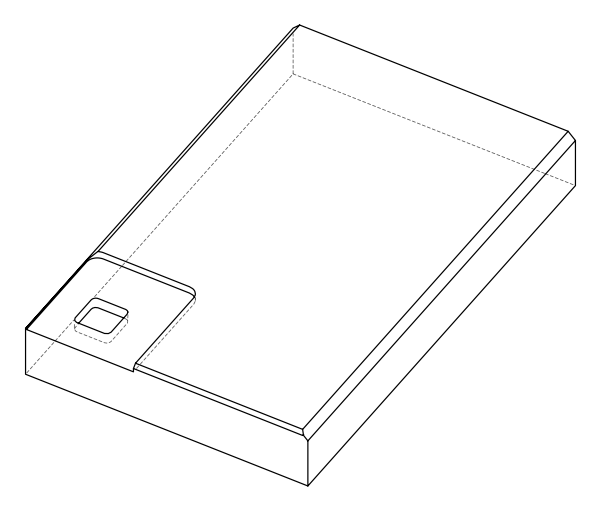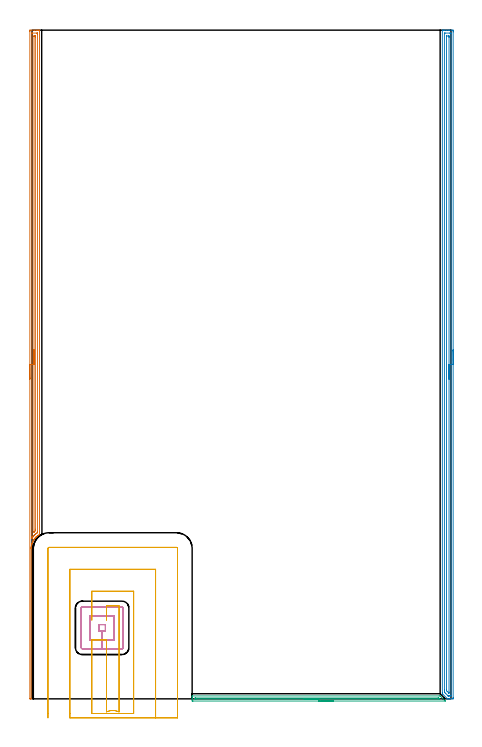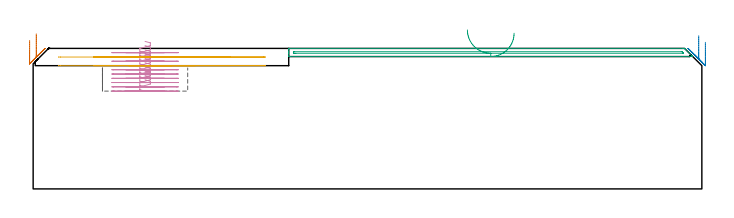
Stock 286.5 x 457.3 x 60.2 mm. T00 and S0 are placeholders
(PLAN: 5 operations, 2 tool changes, 32.9 min)
(1 AREA_MILL | FG_CHAMFER_SURFACE | UGT0205_001 | 9.38 min | 9960 mm3)
(2 AREA_MILL_1 | FG_CHAMFER_SURFACE_1 | UGT0205_001 | 11.16 min | 12522 mm3)
(3 AREA_MILL_2 | FG_CHAMFER_SURFACE_2 | UGT0205_001 | 2.89 min | 1059 mm3)
(4 MILL_RECTANGULAR_POCKET | POCKET_RECTANGULAR_STRAIGHT | UGT0201_126 | Follow Part, ap 2, ae 75% | 4.96 min | 24051 mm3)
(5 MILL_SLOT | SLOT_PARTIAL_RECTANGULAR | UGT0201_104 | Follow Part, ap 5, ae 75% | 4.51 min | 79425 mm3)
(TOOL UGT0205_001 | Chamfer Mill 20 x 3 x 45 deg. | D20 FL50 Z2)
(TOOL UGT0201_126 | Carbide End Mill 8.0 | D8 FL15 Z4)
(TOOL UGT0201_104 | End Mill 20 mm | D20 FL22 Z2)
(OP 1 AREA_MILL)
G17 G21 G94 G90
T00 M6
G54
G17 G0 G90 X-1.5 Y218.65 S1061 M3
G43 Z70.2 H0
Z63.6
G94 G1 Y218.688 Z62.728 F250.
Y218.802 Z61.864
Y218.991 Z61.012
Y219.253 Z60.18
Y219.587 Z59.374
Y219.99 Z58.6
Y220.458 Z57.864
Y220.99 Z57.172
Y221.579 Z56.529
Y222.222 Z55.94
Y222.914 Z55.409
Y223.65 Z54.94
Y224.424 Z54.537
Y225.23 Z54.203
Y226.062 Z53.941
Y226.914 Z53.752
Y227.778 Z53.638
Y228.65 Z53.6
Y456.396
X-1.499 Y456.67 Z53.601
X-1.493 Y457.283 Z53.604
X-1.491 Y457.293 Z53.606
X-0.88 Y457.3 Z54.216
X1.8 Z56.895
X3.222 Z58.318
X3.587 Z58.682
X4.317 Z59.417
X4.594 Z59.693
X5.032 Y457.293 Z60.124
X5.097 Y457.29 Z60.188
X5.1 Y457.117 Z60.2
Y112.404
X5.096 Y112.328 Z60.19
X5.059 Y112.299 Z60.154
X4.982 Y112.251 Z60.081
X4.628 Y112.044 Z59.728
X4.189 Y111.766 Z59.286
X4.034 Y111.659 Z59.129
X3.887 Y111.559 Z58.985
X3.587 Y111.322 Z58.684
X3.324 Y111.115 Z58.423
X3.3 Y111.096 Z58.399
X2.805 Y110.665 Z57.905
X2.756 Y110.616 Z57.855
X2.693 Y110.552 Z57.79
X2.631 Y110.49 Z57.729
X2.458 Y110.318 Z57.557
X2.414 Y110.272 Z57.511
X2.184 Y110.02 Z57.283
X2.098 Y109.923 Z57.193
X1.993 Y109.809 Z57.092
X1.958 Y109.771 Z57.058
X1.526 Y109.224 Z56.624
X1.502 Y109.19 Z56.6
X1.279 Y108.878 Z56.377
X0.996 Y108.434 Z56.094
X0.729 Y107.984 Z55.827
X0.702 Y107.933 Z55.8
X0.638 Y107.814 Z55.737
X0.461 Y107.454 Z55.559
X0.294 Y107.09 Z55.392
X0.117 Y106.645 Z55.212
X0.013 Y106.356 Z55.112
X-0.041 Y106.196 Z55.053
X-0.192 Y105.698 Z54.9
X-0.243 Y105.536 Z54.853
X-0.249 Y105.519 Z54.848
X-0.285 Y105.371 Z54.813
X-0.301 Y105.302 Z54.796
X-0.311 Y105.251 Z54.785
X-0.395 Y104.856 Z54.703
X-0.42 Y104.707 Z54.678
X-0.47 Y104.408 Z54.624
X-0.476 Y104.357 Z54.616
X-0.53 Y103.962 Z54.568
X-0.564 Y103.576 Z54.534
X-0.569 Y103.515 Z54.528
X-0.586 Y103.128 Z54.505
X-0.589 Y103.068 Z54.504
X-0.598 Y102.624 Z54.5
X-0.6 Y0.183
X-0.603 Y0.01 Z54.488
X-0.712 Y0.004 Z54.38
X-0.829 Y0. Z54.27
X-1.044 Z54.056
X-1.138 Z53.961
X-1.492 Y0.01 Z53.605
X-1.5 Y0.104 Z53.6
Y0.114
Y228.65
X-0.086 Z55.014
X-0.085 Y454.98 Z55.015
X-0.084 Y455.079 Z55.016
X-0.079 Y455.275 Z55.021
X-0.073 Y455.292 Z55.027
X-0.064 Y455.294 Z55.036
X-0.039 Y455.298 Z55.061
X0.013 Y455.299 Z55.113
X3.169 Y455.3 Z58.269
X3.587 Y455.296 Z58.687
X3.646 Y455.294 Z58.746
X3.676 Y455.291 Z58.776
X3.68 Y455.178 Z58.78
X3.684 Y454.981 Z58.784
X3.685 Y454.882 Z58.785
X3.686 Y454.783 Z58.786
X3.685 Y113.995 Z58.785
X3.682 Y113.797 Z58.782
X3.679 Y113.668 Z58.779
X3.669 Y113.639 Z58.769
X3.656 Y113.627 Z58.756
X3.587 Y113.576 Z58.687
X3.424 Y113.462 Z58.524
X3.195 Y113.299 Z58.295
X2.914 Y113.078 Z58.014
X2.693 Y112.9 Z57.793
X2.424 Y112.674 Z57.524
X2.111 Y112.404 Z57.211
X1.951 Y112.253 Z57.051
X1.8 Y112.103 Z56.9
X1.51 Y111.801 Z56.61
X1.239 Y111.51 Z56.339
X1.085 Y111.332 Z56.185
X0.907 Y111.117 Z56.007
X0.686 Y110.837 Z55.786
X0.518 Y110.616 Z55.618
X0.309 Y110.32 Z55.409
X0.013 Y109.886 Z55.113
X-0.055 Y109.789 Z55.045
X-0.08 Y109.808 Z55.02
X-0.082 Y109.817 Z55.018
X-0.085 Y110.616 Z55.015
X-0.086 Y110.715 Z55.014
Y228.65
X1.328 Z56.428
X1.329 Y453.093 Z56.429
X1.33 Y453.211 Z56.43
X1.333 Y453.269 Z56.433
X1.335 Y453.29 Z56.435
X1.387 Y453.293 Z56.487
X1.594 Y453.299 Z56.694
X1.8 Y453.3 Z56.9
X2.006 Y453.299 Z57.106
X2.144 Y453.296 Z57.244
X2.253 Y453.29 Z57.353
X2.266 Y453.285 Z57.366
X2.268 Y453.277 Z57.368
X2.27 Y453.251 Z57.37
X2.271 Y453.093 Z57.371
Y452.622
Y115.981
X2.269 Y115.512 Z57.369
X2.264 Y115.087 Z57.364
X2.253 Y114.863 Z57.353
X1.644 Y114.349 Z56.744
X1.389 Y114.131 Z56.489
X1.349 Y114.103 Z56.449
X1.334 Y114.095 Z56.434
X1.332 Y114.105 Z56.432
X1.33 Y114.137 Z56.43
X1.329 Y114.193 Z56.429
X1.328 Y114.315 Z56.428
Y228.65
Y229.522 Z56.467
Y230.386 Z56.58
Y231.238 Z56.769
Y232.07 Z57.032
Y232.876 Z57.365
Y233.65 Z57.768
Y234.386 Z58.237
Y235.078 Z58.768
Y235.721 Z59.357
Y236.31 Z60.001
Y236.842 Z60.693
Y237.31 Z61.428
Y237.713 Z62.202
Y238.047 Z63.008
Y238.309 Z63.84
Y238.498 Z64.692
Y238.612 Z65.557
Y238.65 Z66.428
G0 Z70.2
M5
M2
(OP 2 AREA_MILL_1)
G17 G21 G94 G90
T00 M6
G54
G17 G0 G90 X288. Y238.65 S1061 M3
G43 Z70.2 H0
Z62.8
G94 G1 Y238.612 Z61.928 F250.
Y238.498 Z61.063
Y238.309 Z60.212
Y238.047 Z59.38
Y237.713 Z58.574
Y237.31 Z57.8
Y236.842 Z57.064
Y236.31 Z56.372
Y235.721 Z55.729
Y235.078 Z55.14
Y234.386 Z54.608
Y233.65 Z54.14
Y232.876 Z53.737
Y232.07 Z53.403
Y231.238 Z53.141
Y230.386 Z52.952
Y229.522 Z52.838
Y228.65 Z52.8
Y0.94
X287.999 Y0.63 Z52.801
X287.993 Y0.052 Z52.803
X287.991 Y0.008 Z52.805
X287.418 Y0. Z53.377
X286. Z54.796
X285.636 Z55.159
X284.583 Z56.217
X284.122 Y0.001 Z56.67
X284.098 Y0.01 Z56.694
X284.04 Y0.057 Z56.753
X283.977 Y0.121 Z56.82
X283.937 Y0.162 Z56.861
X280.787 Y3.313 Z60.012
X280.727 Y3.374 Z60.072
X280.603 Y3.505 Z60.189
X280.6 Y4.206 Z60.2
Y457.117
X280.603 Y457.29 Z60.188
X280.654 Y457.293 Z60.138
X281.076 Y457.3 Z59.724
X281.345 Z59.455
X282.073 Z58.722
X283.328 Z57.469
X284.745 Z56.05
X285.373 Z55.423
X287.155 Z53.643
X287.418 Y457.298 Z53.379
X287.992 Y457.292 Z52.806
X287.994 Y457.248 Z52.804
X287.999 Y456.67 Z52.801
X288. Y456.086 Z52.8
Y228.65
X286.586 Z54.214
Y2.359
X286.584 Y2.3 Z54.216
X286.58 Y2.182 Z54.22
X286.572 Y2.01 Z54.228
X286.527 Y2.008 Z54.273
X286.052 Y2.001 Z54.748
X285.636 Y2. Z55.164
X285.162 Z55.638
X284.745 Y2.004 Z56.055
X284.607 Y2.007 Z56.193
X284.558 Y2.01 Z56.242
X284.519 Y2.042 Z56.281
X284.441 Y2.115 Z56.359
X284.132 Y2.418 Z56.668
X282.964 Y3.586 Z57.836
X282.347 Y4.207 Z58.453
X282.073 Y4.489 Z58.727
X282.021 Y5.101 Z58.779
X282.017 Y5.157 Z58.783
X282.014 Y5.995 Z58.786
Y6.054
Y454.941
X282.016 Y455. Z58.784
X282.02 Y455.118 Z58.78
X282.028 Y455.29 Z58.772
X282.073 Y455.292 Z58.727
X282.548 Y455.299 Z58.252
X285.636 Z55.164
X286.113 Y455.298 Z54.687
X286.527 Y455.29 Z54.273
X286.579 Y455.285 Z54.221
X286.586 Y454.882 Z54.214
Y228.65
X285.172 Z55.628
Y4.673
X285.17 Y4.207 Z55.63
X285.168 Y4.077 Z55.632
X285.165 Y4.02 Z55.635
X285.132 Y4.01 Z55.668
X285.079 Z55.721
X284.974 Y4.038 Z55.826
X284.793 Y4.207 Z56.007
X283.855 Y5.145 Z56.945
X283.437 Y5.574 Z57.363
X283.432 Y5.995 Z57.368
X283.429 Y6.422 Z57.371
Y453.2
X283.431 Y453.253 Z57.369
X283.435 Y453.275 Z57.365
X283.446 Y453.29 Z57.354
X283.65 Y453.298 Z57.15
X284.745 Y453.299 Z56.055
X284.951 Y453.296 Z55.849
X285.088 Y453.29 Z55.712
X285.165 Y453.279 Z55.635
X285.168 Y453.235 Z55.632
X285.17 Y453.093 Z55.63
X285.171 Y452.666 Z55.629
X285.172 Y452.199 Z55.628
Y228.65
Y227.778 Z55.666
Y226.914 Z55.78
Y226.062 Z55.969
Y225.23 Z56.231
Y224.424 Z56.565
Y223.65 Z56.968
Y222.914 Z57.437
Y222.222 Z57.968
Y221.579 Z58.557
Y220.99 Z59.201
Y220.458 Z59.893
Y219.99 Z60.628
Y219.587 Z61.402
Y219.253 Z62.208
Y218.991 Z63.04
Y218.802 Z63.892
Y218.688 Z64.757
Y218.65 Z65.628
G0 Z70.2
M5
M2
(OP 3 AREA_MILL_2)
G17 G21 G94 G90
T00 M6
G54
G17 G0 G90 X206.05 Y-1.5 S1061 M3
G43 Z70.2 H0
Z66.7
G94 G1 X206.012 Z65.828 F250.
X205.898 Z64.963
X205.709 Z64.112
X205.447 Z63.28
X205.113 Z62.474
X204.71 Z61.7
X204.242 Z60.964
X203.71 Z60.272
X203.121 Z59.629
X202.478 Z59.039
X201.786 Z58.508
X201.05 Z58.04
X200.276 Z57.637
X199.47 Z57.303
X198.638 Z57.041
X197.787 Z56.852
X196.922 Z56.738
X196.05 Z56.7
X110.083
X109.855 Y-1.499 Z56.701
X109.502 Y-1.491 Z56.705
X109.5 Y-1.342 Z56.856
Y-0.19 Z58.006
Y0.354 Z58.553
Y0.69 Z58.889
Y1.57 Z59.769
Y1.735 Z59.933
X109.51 Y1.994 Z60.193
X109.638 Y2. Z60.2
X278.454
X279.095 Y1.996 Z60.189
X279.3 Y1.8 Z60.
X279.344 Y1.756 Z59.955
X279.531 Y1.57 Z59.767
X282.172 Y-1.07 Z57.127
X282.314 Y-1.213 Z56.985
X282.598 Y-1.499 Z56.701
X282.597 Y-1.5 Z56.7
X196.05
Y-0.086 Z58.114
X112.545
X111.865 Y-0.085 Z58.115
X111.757 Y-0.084 Z58.116
X111.523 Y-0.079 Z58.121
X111.51 Y-0.003 Z58.197
X111.504 Y0.167 Z58.367
X111.507 Y0.441 Z58.641
X111.51 Y0.579 Z58.779
X111.547 Y0.581 Z58.781
X111.64 Y0.583 Z58.783
X111.827 Y0.586 Z58.786
X111.865
X277.669 Y0.585 Z58.785
X278.008 Y0.58 Z58.78
X278.047 Y0.579 Z58.779
X278.08 Y0.558 Z58.758
X278.136 Y0.508 Z58.708
X278.203 Y0.444 Z58.644
X278.454 Y0.193 Z58.393
X278.64 Y-0.002 Z58.198
X278.694 Y-0.079 Z58.121
X278.454 Y-0.084 Z58.116
X278.348 Y-0.085 Z58.115
X196.05 Y-0.086 Z58.114
X195.178 Z58.152
X194.314 Z58.266
X193.462 Z58.455
X192.63 Z58.717
X191.824 Z59.051
X191.05 Z59.454
X190.314 Z59.923
X189.622 Z60.454
X188.979 Z61.043
X188.39 Z61.686
X187.859 Z62.378
X187.39 Z63.114
X186.987 Z63.888
X186.653 Z64.694
X186.391 Z65.526
X186.202 Z66.378
X186.088 Z67.243
X186.05 Z68.114
G0 Z70.2
M5
M2
(OP 4 MILL_RECTANGULAR_POCKET)
G17 G21 G94 G90
T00 M6
G54
G17 G0 G90 X47.924 Y46.3 S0 M3
G43 Z70.2 H0
Z63.2
G94 G1 X50.2 Z62.59 F250.
Y50.8 Z61.384
X45.7 Z60.179
Y46.3 Z58.973
X47.95 Z58.37
X50.2 F500.
Y50.8
X45.7
Y46.3
X47.95
Y40.3
X56.2
Y56.8
X39.7
Y40.3
X47.95
Y34.3
X61.6
G3 X62.2 Y34.9 R0.6
G1 Y62.2
G3 X61.6 Y62.8 R0.6
G1 X34.3
G3 X33.7 Y62.2 R0.6
G1 Y34.9
G3 X34.3 Y34.3 R0.6
G1 X47.95
X48.95
G0 X47.924 Y46.3 Z61.37
G1 X50.2 Z60.76 F250.
Y50.8 Z59.554
X45.7 Z58.349
Y46.3 Z57.143
X47.95 Z56.54
X50.2 F500.
Y50.8
X45.7
Y46.3
X47.95
Y40.3
X56.2
Y56.8
X39.7
Y40.3
X47.95
Y34.3
X61.6
G3 X62.2 Y34.9 R0.6
G1 Y62.2
G3 X61.6 Y62.8 R0.6
G1 X34.3
G3 X33.7 Y62.2 R0.6
G1 Y34.9
G3 X34.3 Y34.3 R0.6
G1 X47.95
X48.95
G0 X47.924 Y46.3 Z59.54
G1 X50.2 Z58.93 F250.
Y50.8 Z57.724
X45.7 Z56.519
Y46.3 Z55.313
X47.95 Z54.71
X50.2 F500.
Y50.8
X45.7
Y46.3
X47.95
Y40.3
X56.2
Y56.8
X39.7
Y40.3
X47.95
Y34.3
X61.6
G3 X62.2 Y34.9 R0.6
G1 Y62.2
G3 X61.6 Y62.8 R0.6
G1 X34.3
G3 X33.7 Y62.2 R0.6
G1 Y34.9
G3 X34.3 Y34.3 R0.6
G1 X47.95
X48.95
G0 X47.924 Y46.3 Z57.71
G1 X50.2 Z57.1 F250.
Y50.8 Z55.894
X45.7 Z54.689
Y46.3 Z53.483
X47.95 Z52.88
X50.2 F500.
Y50.8
X45.7
Y46.3
X47.95
Y40.3
X56.2
Y56.8
X39.7
Y40.3
X47.95
Y34.3
X61.6
G3 X62.2 Y34.9 R0.6
G1 Y62.2
G3 X61.6 Y62.8 R0.6
G1 X34.3
G3 X33.7 Y62.2 R0.6
G1 Y34.9
G3 X34.3 Y34.3 R0.6
G1 X47.95
X48.95
G0 X47.924 Y46.3 Z55.88
G1 X50.2 Z55.27 F250.
Y50.8 Z54.064
X45.7 Z52.859
Y46.3 Z51.653
X47.95 Z51.05
X50.2 F500.
Y50.8
X45.7
Y46.3
X47.95
Y40.3
X56.2
Y56.8
X39.7
Y40.3
X47.95
Y34.3
X61.6
G3 X62.2 Y34.9 R0.6
G1 Y62.2
G3 X61.6 Y62.8 R0.6
G1 X34.3
G3 X33.7 Y62.2 R0.6
G1 Y34.9
G3 X34.3 Y34.3 R0.6
G1 X47.95
X48.95
G0 X47.924 Y46.3 Z54.05
G1 X50.2 Z53.44 F250.
Y50.8 Z52.234
X45.7 Z51.029
Y46.3 Z49.823
X47.95 Z49.22
X50.2 F500.
Y50.8
X45.7
Y46.3
X47.95
Y40.3
X56.2
Y56.8
X39.7
Y40.3
X47.95
Y34.3
X61.6
G3 X62.2 Y34.9 R0.6
G1 Y62.2
G3 X61.6 Y62.8 R0.6
G1 X34.3
G3 X33.7 Y62.2 R0.6
G1 Y34.9
G3 X34.3 Y34.3 R0.6
G1 X47.95
X48.95
G0 X47.924 Y46.3 Z52.22
G1 X50.2 Z51.61 F250.
Y50.8 Z50.404
X45.7 Z49.199
Y46.3 Z47.993
X47.95 Z47.39
X50.2 F500.
Y50.8
X45.7
Y46.3
X47.95
Y40.3
X56.2
Y56.8
X39.7
Y40.3
X47.95
Y34.3
X61.6
G3 X62.2 Y34.9 R0.6
G1 Y62.2
G3 X61.6 Y62.8 R0.6
G1 X34.3
G3 X33.7 Y62.2 R0.6
G1 Y34.9
G3 X34.3 Y34.3 R0.6
G1 X47.95
X48.95
G0 X47.924 Y46.3 Z50.39
G1 X50.2 Z49.78 F250.
Y50.8 Z48.574
X45.7 Z47.369
Y46.3 Z46.163
X47.95 Z45.56
X50.2 F500.
Y50.8
X45.7
Y46.3
X47.95
Y40.3
X56.2
Y56.8
X39.7
Y40.3
X47.95
Y34.3
X61.6
G3 X62.2 Y34.9 R0.6
G1 Y62.2
G3 X61.6 Y62.8 R0.6
G1 X34.3
G3 X33.7 Y62.2 R0.6
G1 Y34.9
G3 X34.3 Y34.3 R0.6
G1 X47.95
X48.95
G0 X47.924 Y46.3 Z48.56
G1 X50.2 Z47.95 F250.
Y50.8 Z46.744
X45.7 Z45.539
Y46.3 Z44.333
X47.95 Z43.73
X50.2 F500.
Y50.8
X45.7
Y46.3
X47.95
Y40.3
X56.2
Y56.8
X39.7
Y40.3
X47.95
Y34.3
X61.6
G3 X62.2 Y34.9 R0.6
G1 Y62.2
G3 X61.6 Y62.8 R0.6
G1 X34.3
G3 X33.7 Y62.2 R0.6
G1 Y34.9
G3 X34.3 Y34.3 R0.6
G1 X47.95
X48.95
G0 X47.924 Y46.3 Z46.73
G1 X50.2 Z46.12 F250.
Y50.8 Z44.914
X45.7 Z43.709
Y46.3 Z42.503
X47.95 Z41.9
X50.2 F500.
Y50.8
X45.7
Y46.3
X47.95
Y40.3
X56.2
Y56.8
X39.7
Y40.3
X47.95
Y34.3
X61.6
G3 X62.2 Y34.9 R0.6
G1 Y62.2
G3 X61.6 Y62.8 R0.6
G1 X34.3
G3 X33.7 Y62.2 R0.6
G1 Y34.9
G3 X34.3 Y34.3 R0.6
G1 X47.95
X48.95
G0 Z70.2
M5
M2
(OP 5 MILL_SLOT)
G17 G21 G94 G90
T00 M6
G54
G17 G0 G90 X50.9 Y53.8 S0 M3
G43 Z70.2 H0
Z56.5
G94 G1 Y56.8 F250.
Y63.6 F500.
X59.5
Y-8.878
G3 X50.9 Y-8.878 R10.
G1 Y40.3
X40.9
Y-10.
X69.5
Y-8.878
Y73.6
X40.9
Y56.8
Y53.8 F250.
G0 Z70.2
X84.5 Y-13.
Z56.5
G1 Y-10.
Y88.6 F500.
X25.9
Y-10.
Y-13. F250.
X99.5
Y-10.
Y102.8 F500.
G3 X98.7 Y103.6 R0.8
G1 X11.7
G3 X10.9 Y102.8 R0.8
G1 Y-10.
Y-13. F250.
G0 Z70.2
X50.9 Y53.8
Z52.8
G1 Y56.8
Y63.6 F500.
X59.5
Y-8.878
G3 X50.9 Y-8.878 R10.
G1 Y40.3
X40.9
Y-10.
X69.5
Y-8.878
Y73.6
X40.9
Y56.8
Y53.8 F250.
G0 Z70.2
X84.5 Y-13.
Z52.8
G1 Y-10.
Y88.6 F500.
X25.9
Y-10.
Y-13. F250.
X99.5
Y-10.
Y102.8 F500.
G3 X98.7 Y103.6 R0.8
G1 X11.7
G3 X10.9 Y102.8 R0.8
G1 Y-10.
Y-13. F250.
G0 Z70.2
M5
M2
